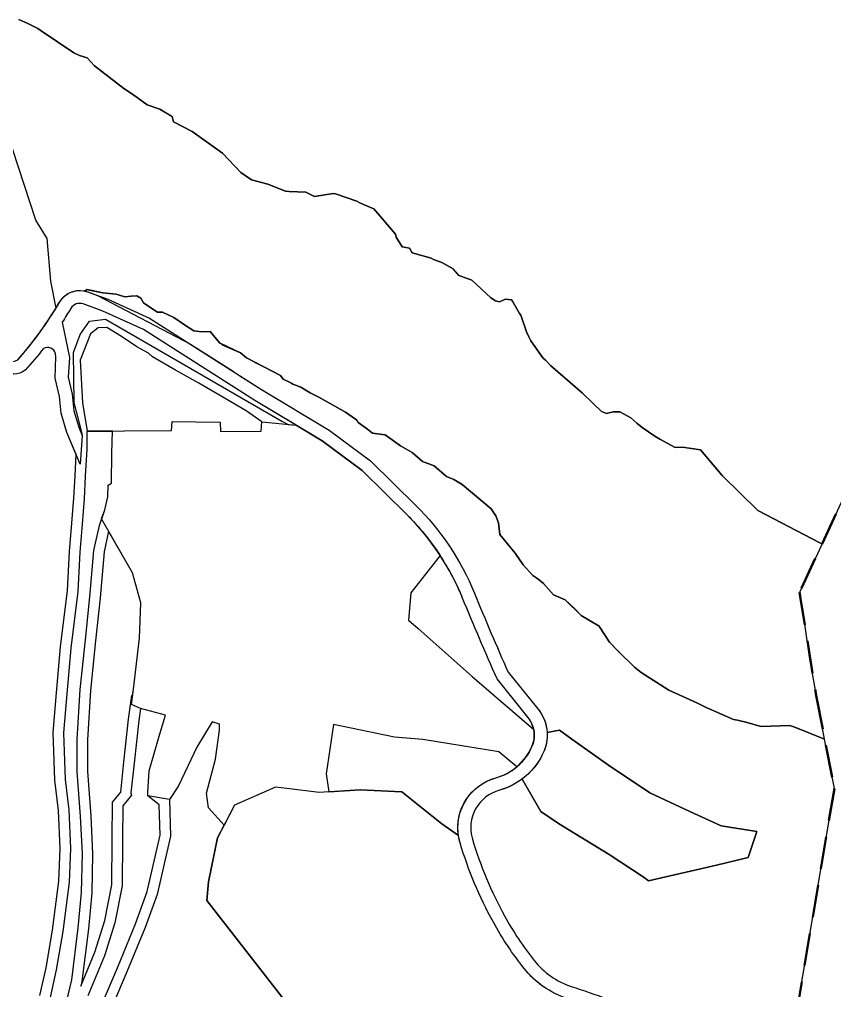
# Model space of a CAD drawing. Header units: metres. Extents: x 254550 to 279186, y 560399 to 562374.
# Drawn here: x 255499.5 to 255658.1, y 560937.7 to 561126.5 of the extents above; entities that cross this region are included whole.
import ezdxf

# ---------------------------------------------------------------- set-up
doc = ezdxf.new("R2010")
doc.units = ezdxf.units.M
doc.linetypes.add('DASHED2', pattern=[9.525, 6.35, -3.175])
for name, color, linetype, lineweight in [('E-1', 106, 'Continuous', 25), ('Institutional- 2', 150, 'Continuous', 25), ('Institutional-1', 140, 'Continuous', 25), ('parking', 254, 'Continuous', 25), ('proposed footpath', 43, 'Continuous', 25), ('Road', 253, 'Continuous', 25), ('Special zone precinct', 31, 'Continuous', 25), ('Surveyed_Boundary', 7, 'DASHED2', 50)]:
    doc.layers.add(name, color=color, linetype=linetype, lineweight=lineweight)
doc.layers.add('Recreational', color=3, linetype='Continuous')

msp = doc.modelspace()

# ---------------------------------------------------------------- linework, layer by layer
at = {"layer": 'E-1'}
for points in [[(255499.43, 561126.49), (255501.14, 561125.71), (255502.73, 561124.95), (255503.08, 561124.74), (255503.75, 561124.25), (255510.12, 561120), (255511.2, 561119.5), (255512.71, 561119), (255514.11, 561117.46), (255519.82, 561113.05), (255520.71, 561112.45), (255522.42, 561111.34), (255524.39, 561109.89), (255526.83, 561109.03), (255529.19, 561107.61), (255529.5, 561106.61), (255533.13, 561104.73), (255539.04, 561100.47), (255542.56, 561096.76), (255544.66, 561095.33), (255547.85, 561094.48), (255551.28, 561093.1), (255551.96, 561093.01), (255555.25, 561092.88), (255556.93, 561092.04), (255560.56, 561092.68), (255561.02, 561092.61), (255565.11, 561091.15), (255565.56, 561090.87), (255566.45, 561090.48), (255568.43, 561089.65), (255572.64, 561084.77), (255572.77, 561084.16), (255573.96, 561082.25), (255575.4, 561082.03), (255575.88, 561081.09), (255579.57, 561080.09), (255580.05, 561079.79), (255581.7, 561079.24), (255583.9, 561078.02), (255585.02, 561076.71), (255587.52, 561075.78), (255591.17, 561072.38), (255592.11, 561071.8), (255592.91, 561071.62), (255594.05, 561072.11), (255595.21, 561071.98), (255595.4, 561071.75), (255596.77, 561069.35), (255597, 561069.01), (255598.13, 561065.75), (255598.6, 561064.8), (255598.99, 561064), (255601.34, 561060.73), (255601.82, 561060.23), (255602.83, 561059.24), (255604.22, 561058.01), (255609.01, 561053.81), (255611.02, 561051.87), (255612.72, 561050.27), (255613.7, 561049.9), (255614.96, 561050.22), (255616.31, 561050.18), (255618.41, 561049.04), (255619.61, 561047.98), (255620.63, 561047.16), (255623.09, 561045.5), (255624.08, 561044.88), (255627.05, 561043.28), (255628.46, 561043.32), (255631.95, 561042.79), (255636.19, 561037.83), (255643.12, 561031.02), (255655.21, 561024.74), (255655.61, 561024.51), (255690.22, 561099.51)], [(255648.07, 560917.93), (255658.01, 560977), (255656.12, 560986.6), (255649.33, 560989.26), (255643.69, 560989.05), (255639.18, 560990.28), (255638.37, 560990.38), (255633.09, 560992.75), (255631.41, 560993.57), (255625.84, 560996.11), (255620.41, 560999.51), (255619.12, 561000.54), (255616.24, 561003.42), (255616.06, 561003.6), (255615.97, 561003.69), (255615.77, 561003.9), (255614.29, 561005.45), (255612.3, 561008.49), (255608.75, 561010.63), (255605.68, 561013.67), (255603.39, 561014.65), (255602.42, 561015.73), (255601.45, 561016.81), (255599.35, 561018.36), (255597.46, 561020.44), (255595.96, 561022.72), (255592.97, 561026.35), (255592.7, 561028.65), (255592.15, 561029.97), (255591.24, 561031.33), (255585.65, 561036.09), (255583.98, 561037.02), (255582.56, 561037.65), (255580.2, 561039.72), (255577.92, 561040.56), (255575.88, 561042.28), (255573.62, 561043.61), (255570.63, 561045.75), (255568.21, 561046.07), (255565.42, 561048.14), (255565.12, 561048.58), (255562.94, 561050.12), (255557.76, 561053.08), (255556.07, 561053.88), (255554.22, 561055.02), (255552.71, 561055.59), (255552.3, 561055.87), (255550.79, 561056.55), (255550.27, 561057.24), (255546.97, 561058.96), (255545.56, 561059.69), (255543.67, 561060.68), (255542.53, 561061.67), (255538.66, 561063.51), (255538.5, 561063.58), (255536.64, 561065.84), (255535, 561065.76), (255533.42, 561065.96), (255531.82, 561066.96), (255529.57, 561068.56), (255527.31, 561069.57), (255526.39, 561069.58), (255523.66, 561071.37), (255523.14, 561072.31), (255522.35, 561072.76), (255520.02, 561072.56), (255518.36, 561073.06), (255515.73, 561073.31), (255512.7, 561073.97), (255512.35, 561073.79), (255512.09, 561073.71), (255512.79, 561073.51), (255514.72, 561072.82), (255532.77, 561063.37), (255541.27, 561057.95)], [(255554.92, 560930.94), (255535.94, 560955.24), (255536.27, 560958.85), (255538.06, 560967.38), (255539.36, 560969.86), (255536.27, 560973.24), (255535.89, 560976.07), (255537.65, 560982.66), (255538.44, 560988.31), (255538.41, 560989.47), (255536.99, 560989.94), (255534.02, 560985.01), (255530.43, 560977.49), (255528.68, 560974.81), (255528.91, 560967.7), (255526.3, 560956.36), (255523.96, 560949.98), (255520.4, 560941.32), (255517.68, 560934.93)]]:
    msp.add_lwpolyline(points, dxfattribs=at)
for points in [[(255505.63, 561075.6), (255504.9, 561083.88), (255502.69, 561087.45), (255494.78, 561111.44), (255492.88, 561120.56), (255489.66, 561118.52, -0.270728), (255491.93, 561115.83, -0.02519), (255493.33, 561104.19, -0.062868), (255492.86, 561095.7, 0.193726), (255494.78, 561086.31, -0.199205), (255497.13, 561074.12, 0.059138), (255496.1, 561061.91, 0.593794), (255499.23, 561060.34, 0.043605), (255506.63, 561070.38)], [(255523.64, 561066.21), (255515.77, 561069.79), (255511.9, 561071.18, 0.358989), (255509.5, 561070.31, -0.010404), (255507.85, 561067.66), (255509.28, 561060.78), (255509, 561056.92), (255509.77, 561053.61), (255510.09, 561050.41), (255511.12, 561047.01), (255511.71, 561045.61), (255511.73, 561046.02), (255510.15, 561052.03), (255510.04, 561061.71), (255511.31, 561065.21), (255513.14, 561067.84), (255516.24, 561068.24), (255526.26, 561062.43), (255550.57, 561048.42), (255551.76, 561047.75), (255553.31, 561047.6), (255545.31, 561052.42)], [(255592.2, 560979.06, 0.108586), (255596.27, 560981.2), (255592.73, 560984.12), (255577.98, 560986.5), (255572.49, 560986.93), (255560.62, 560989.45), (255559.19, 560979.83), (255559.66, 560976.34), (255565.78, 560976.72), (255573.9, 560976.35), (255581.68, 560970.09), (255584.89, 560967.85, -0.378741)]]:
    msp.add_lwpolyline(points, format="xyb", close=True, dxfattribs=at)
for points in [[(255648.07, 560917.93), (255658.01, 560977), (255656.12, 560986.6), (255650.34, 560988.89), (255649.33, 560989.26), (255643.69, 560989.05), (255641.04, 560989.8), (255639.18, 560990.28), (255638.37, 560990.38), (255633.09, 560992.75), (255631.41, 560993.57), (255628.53, 560994.87), (255625.84, 560996.11), (255622.76, 560998.02), (255620.41, 560999.51), (255619.12, 561000.54), (255615.98, 561003.68), (255614.29, 561005.45), (255612.36, 561008.42), (255612.29, 561008.51), (255608.75, 561010.63), (255607.49, 561011.98), (255605.68, 561013.67), (255603.39, 561014.65), (255601.45, 561016.81), (255600.32, 561017.71), (255599.35, 561018.36), (255597.46, 561020.44), (255595.96, 561022.72), (255592.97, 561026.35), (255592.7, 561028.65), (255592.15, 561029.97), (255591.24, 561031.33), (255585.65, 561036.09), (255583.98, 561037.02), (255582.56, 561037.65), (255580.2, 561039.72), (255577.92, 561040.56), (255575.88, 561042.28), (255573.62, 561043.61), (255570.63, 561045.75), (255569.61, 561045.88), (255568.21, 561046.07), (255567.21, 561046.82), (255565.42, 561048.14), (255565.12, 561048.58), (255564.88, 561048.75), (255562.94, 561050.12), (255557.76, 561053.08), (255556.07, 561053.88), (255554.22, 561055.02), (255552.71, 561055.59), (255552.3, 561055.87), (255550.79, 561056.55), (255550.27, 561057.24), (255543.67, 561060.68), (255542.53, 561061.67), (255538.95, 561063.23), (255538.66, 561063.51), (255538.5, 561063.58), (255536.64, 561065.84), (255535, 561065.76), (255533.42, 561065.96), (255531.82, 561066.96), (255529.57, 561068.56), (255527.31, 561069.57), (255526.39, 561069.58), (255524.88, 561070.57), (255523.66, 561071.37), (255523.14, 561072.31), (255522.35, 561072.76), (255521.25, 561072.67), (255520.02, 561072.56), (255518.36, 561073.06), (255515.73, 561073.31), (255513.14, 561073.86), (255512.7, 561073.97), (255512.35, 561073.79), (255512.09, 561073.71, -0.037299), (255512.74, 561073.53), (255516.71, 561072.11), (255524.84, 561068.41), (255546.59, 561054.57), (255559.77, 561046.62), (255567.8, 561040.71), (255576.59, 561032.02, -0.101135), (255588.01, 561014.95, 0.007776), (255594.56, 560999.62), (255600.36, 560992.45, -0.154998), (255602.14, 560987.89), (255604.56, 560988.3), (255606.92, 560986.56), (255614.1, 560981.5), (255622.13, 560976.15), (255629.92, 560972.54), (255635.97, 560969.73), (255642.91, 560968.63), (255641.25, 560963.59), (255635.06, 560962.1), (255621.89, 560959.06), (255621.04, 560959.65), (255614.19, 560964.12), (255604.35, 560970.18), (255600.94, 560972.51), (255597.28, 560978.81, -0.093848), (255592.87, 560976.65, 0.420857), (255587.61, 560967.14, 0.053043), (255593.88, 560952.2, 0.041624), (255599.62, 560943.56, 0.145949), (255606.85, 560938.5, -0.011196), (255620.7, 560933.54, -0.073587)], [(255503.51, 560936.72), (255504.73, 560942.1), (255505.97, 560949.45), (255507.19, 560958.97), (255507.46, 560965.33), (255507.1, 560972.68), (255506.4, 560978.57), (255506.09, 560987.85), (255506.74, 560995.58), (255507.53, 561004.5), (255508.86, 561015.44), (255509.27, 561023.04), (255509.72, 561028.54), (255510.11, 561033.39), (255510.33, 561037.78), (255510.57, 561041.88), (255508.76, 561046.16), (255507.63, 561049.92), (255507.3, 561053.2), (255506.47, 561056.72), (255506.61, 561060.88), (255506.52, 561061.5, 0.5123), (255504.19, 561062.51, -0.018333), (255500.65, 561058.29, -0.593794), (255493.6, 561061.83, -0.059138)], [(255542.2, 561057.36), (255546.59, 561054.57), (255559.77, 561046.62), (255567.8, 561040.71), (255576.59, 561032.02, -0.101135), (255588.01, 561014.95, 0.007776), (255594.56, 560999.62), (255600.36, 560992.45, -0.154998), (255602.14, 560987.89), (255604.56, 560988.3), (255606.92, 560986.56), (255614.1, 560981.5), (255622.13, 560976.15), (255629.92, 560972.54), (255635.97, 560969.73), (255642.91, 560968.63), (255641.25, 560963.59), (255635.06, 560962.1), (255621.89, 560959.06), (255621.04, 560959.65), (255614.19, 560964.12), (255604.35, 560970.18), (255600.94, 560972.51), (255597.28, 560978.81, -0.093848), (255592.87, 560976.65, 0.420857), (255587.61, 560967.14, 0.053043), (255593.88, 560952.2, 0.041624), (255599.62, 560943.56, 0.145949), (255606.85, 560938.5, -0.011196), (255620.7, 560933.54, -0.073587)]]:
    msp.add_lwpolyline(points, format="xyb", dxfattribs=at)
msp.add_lwpolyline([(255516.87, 561027.01), (255515.98, 561022.96), (255515.21, 561014.07), (255514.32, 561005.68), (255513.34, 560996.04), (255512.75, 560986.46), (255512.73, 560980.29), (255513.39, 560971.69), (255513.76, 560964.29), (255513.59, 560956.67), (255512.93, 560949.7), (255511.66, 560939.44), (255511.45, 560938.55), (255514.15, 560945.15), (255516.13, 560951.35), (255517.52, 560958.26), (255517.54, 560967.04), (255517.61, 560974.3), (255519.21, 560976.3), (255519.84, 560982.11), (255520.73, 560990.43), (255521.37, 560995.07), (255521.51, 560995.03), (255521.67, 560996.31), (255522.84, 561006.22), (255523.12, 561013.06), (255521.5, 561018.92)], close=True, dxfattribs=at)
at = {"layer": 'Institutional- 2'}
for points in [[(255575.19, 561009.69), (255577.09, 561008.09), (255587.54, 560998.78), (255599.54, 560988.47, -0.152468), (255599.2, 560985.16, -0.116594), (255596.27, 560981.2), (255592.73, 560984.12), (255577.98, 560986.5), (255572.49, 560986.93), (255560.62, 560989.45), (255559.19, 560979.83), (255559.66, 560976.34), (255557.78, 560976.22), (255551.51, 560976.97), (255549.35, 560977.22), (255541.37, 560973.71), (255539.36, 560969.86), (255536.27, 560973.24), (255535.89, 560976.07), (255537.65, 560982.66), (255538.44, 560988.31), (255538.41, 560989.47), (255536.99, 560989.94), (255534.02, 560985.01), (255530.43, 560977.49), (255528.68, 560974.81), (255524.51, 560975.55), (255524.52, 560976.19), (255524.78, 560980.4), (255526.71, 560987.16), (255527.92, 560991.25), (255523.04, 560992.55), (255521.3, 560993.33), (255521.67, 560996.31), (255522.84, 561006.22), (255523.12, 561013.06), (255521.5, 561018.92), (255515.51, 561029.4), (255516.13, 561031.17), (255516.69, 561033.67), (255516.79, 561035.93), (255517.4, 561036.31), (255517.5, 561042.17), (255517.61, 561046.45), (255519.94, 561046.52), (255529.09, 561046.55), (255529.21, 561048.34), (255538.56, 561048.17), (255538.6, 561046.41), (255546.56, 561046.43), (255546.66, 561048.25), (255553.31, 561047.6), (255558.38, 561044.54), (255566.17, 561038.8), (255574.83, 561030.24, -0.052756), (255581.33, 561022.3), (255575.67, 561015.05)], [(255622.13, 560976.15), (255614.1, 560981.5), (255606.92, 560986.56), (255604.56, 560988.3), (255602.14, 560987.89, -0.117925), (255601.5, 560984.18, -0.131407), (255597.28, 560978.81), (255600.94, 560972.51), (255604.35, 560970.18), (255614.19, 560964.12), (255621.04, 560959.65), (255621.89, 560959.06), (255635.06, 560962.1), (255641.25, 560963.59), (255642.91, 560968.63), (255635.97, 560969.73), (255629.92, 560972.54)]]:
    msp.add_lwpolyline(points, format="xyb", close=True, dxfattribs=at)
at = {"layer": 'Institutional-1'}
msp.add_lwpolyline([(255604.25, 560936.84, -0.118381), (255597.66, 560942.01, -0.041624), (255591.69, 560950.99, -0.053043), (255585.21, 560966.42, -0.036326), (255584.89, 560967.85), (255581.68, 560970.09), (255573.9, 560976.35), (255565.78, 560976.72), (255557.78, 560976.22), (255551.51, 560976.97), (255549.35, 560977.22), (255541.37, 560973.71), (255538.06, 560967.38), (255536.27, 560958.85), (255535.94, 560955.24), (255554.92, 560930.94)], format="xyb", dxfattribs=at)
at = {"layer": 'parking'}
msp.add_lwpolyline([(255525.4, 561060.89), (255524.61, 561061.59), (255522.33, 561062.87), (255519.35, 561064.87), (255516.5, 561066.57), (255514.82, 561066.56), (255513.32, 561065.34), (255511.35, 561060.22), (255511.79, 561051.98), (255512.68, 561046.43), (255517.61, 561046.45), (255519.94, 561046.52), (255529.09, 561046.55), (255529.21, 561048.34), (255538.56, 561048.17), (255538.6, 561046.41), (255546.56, 561046.43), (255546.66, 561048.25), (255543.61, 561050.42), (255538.28, 561053.52), (255534.41, 561055.76), (255529.85, 561058.31)], close=True, dxfattribs=at)
at = {"layer": 'proposed footpath'}
for points in [[(255499.23, 561060.34, 0.048511), (255507.35, 561071.59, -0.358989), (255512.74, 561073.53), (255516.71, 561072.11), (255524.84, 561068.41), (255546.59, 561054.57), (255559.77, 561046.62), (255567.8, 561040.71), (255576.59, 561032.02, -0.101135), (255588.01, 561014.95, 0.007776), (255594.56, 560999.62), (255600.36, 560992.45, -0.278005), (255601.5, 560984.18, -0.228068), (255592.87, 560976.65, 0.420857), (255587.61, 560967.14, 0.053043), (255593.88, 560952.2, 0.041624), (255599.62, 560943.56, 0.145949), (255606.85, 560938.5, -0.011196), (255620.7, 560933.54, -0.073587)], [(255606.06, 560936.13, -0.145949), (255597.66, 560942.01, -0.041624), (255591.69, 560950.99, -0.053043), (255585.21, 560966.42, -0.420857), (255592.2, 560979.06, 0.228068), (255599.2, 560985.16, 0.278005), (255598.41, 560990.87), (255592.41, 560998.3, -0.007928), (255585.7, 561014.01, 0.101135), (255574.83, 561030.24), (255566.17, 561038.8), (255558.38, 561044.54), (255545.31, 561052.42), (255523.64, 561066.21), (255515.77, 561069.79), (255511.9, 561071.18, 0.358989), (255509.5, 561070.31, -0.010404), (255507.85, 561067.66), (255509.28, 561060.78), (255509, 561056.92), (255509.77, 561053.61), (255510.09, 561050.41), (255511.12, 561047.01), (255511.71, 561045.61), (255511.35, 561040.03), (255508.76, 561046.16), (255507.63, 561049.92), (255507.3, 561053.2), (255506.47, 561056.72), (255506.61, 561060.88), (255506.52, 561061.5, 0.5123), (255504.19, 561062.51, -0.018333), (255500.65, 561058.29, -0.593794), (255493.6, 561061.83, -0.059138)]]:
    msp.add_lwpolyline(points, format="xyb", dxfattribs=at)
at = {"layer": 'Recreational'}
msp.add_lwpolyline([(255575.67, 561015.05), (255575.19, 561009.69), (255577.09, 561008.09), (255587.54, 560998.78), (255599.54, 560988.47, 0.120432), (255598.41, 560990.87), (255592.41, 560998.3, -0.007928), (255585.7, 561014.01, 0.048123), (255581.33, 561022.3)], format="xyb", close=True, dxfattribs=at)
at = {"layer": 'Road'}
for points in [[(255508.38, 560934.33), (255509.69, 560939.79), (255510.94, 560949.92), (255511.6, 560956.79), (255511.76, 560964.26), (255511.4, 560971.57), (255510.73, 560980.22), (255510.75, 560986.52), (255511.35, 560996.21), (255512.34, 561005.89), (255513.22, 561014.26), (255514, 561023.26), (255515.07, 561028.12), (255516.13, 561031.17), (255516.69, 561033.67), (255516.79, 561035.93), (255517.4, 561036.31), (255517.5, 561042.17), (255517.61, 561046.45), (255512.62, 561046.43), (255512.63, 561042.94), (255512.32, 561037.67), (255512.11, 561033.26), (255511.71, 561028.38), (255511.27, 561022.91), (255510.85, 561015.26), (255509.52, 561004.29), (255508.73, 560995.41), (255508.09, 560987.8), (255508.4, 560978.72), (255509.1, 560972.84), (255509.46, 560965.33), (255509.18, 560958.8), (255507.94, 560949.16), (255506.69, 560941.72), (255505.48, 560936.36)], [(255515.87, 560935.77), (255518.56, 560942.09), (255522.09, 560950.7), (255524.38, 560956.93), (255526.91, 560967.9), (255526.71, 560973.82), (255524.51, 560975.55), (255524.52, 560976.19), (255524.78, 560980.4), (255526.71, 560987.16), (255527.92, 560991.25), (255523.04, 560992.55), (255522.72, 560990.19), (255521.83, 560981.9), (255521.21, 560976.17), (255521.29, 560975.69), (255519.61, 560973.59), (255519.54, 560967.03), (255519.52, 560958.05), (255518.07, 560950.84), (255516.03, 560944.47), (255512.85, 560936.69)]]:
    msp.add_lwpolyline(points, dxfattribs=at)
at = {"layer": 'Special zone precinct'}
msp.add_lwpolyline([(255499.23, 561060.34, 0.048327), (255507.33, 561071.54, -0.320658), (255512.09, 561073.71), (255512.35, 561073.79), (255512.7, 561073.97), (255513.14, 561073.86), (255515.73, 561073.31), (255518.36, 561073.06), (255520.02, 561072.56), (255521.25, 561072.67), (255522.35, 561072.76), (255523.14, 561072.31), (255523.66, 561071.37), (255524.88, 561070.57), (255526.39, 561069.58), (255527.31, 561069.57), (255529.57, 561068.56), (255531.82, 561066.96), (255533.42, 561065.96), (255535, 561065.76), (255536.64, 561065.84), (255538.5, 561063.58), (255538.66, 561063.51), (255538.95, 561063.23), (255542.53, 561061.67), (255543.67, 561060.68), (255550.27, 561057.24), (255550.79, 561056.55), (255552.3, 561055.87), (255552.71, 561055.59), (255554.22, 561055.02), (255556.07, 561053.88), (255557.76, 561053.08), (255562.94, 561050.12), (255564.88, 561048.75), (255565.12, 561048.58), (255565.42, 561048.14), (255567.21, 561046.82), (255568.21, 561046.07), (255569.61, 561045.88), (255570.63, 561045.75), (255573.62, 561043.61), (255575.88, 561042.28), (255577.92, 561040.56), (255580.2, 561039.72), (255582.56, 561037.65), (255583.98, 561037.02), (255585.65, 561036.09), (255591.24, 561031.33), (255592.15, 561029.97), (255592.7, 561028.65), (255592.97, 561026.35), (255595.96, 561022.72), (255597.46, 561020.44), (255599.35, 561018.36), (255600.32, 561017.71), (255601.45, 561016.81), (255603.39, 561014.65), (255605.68, 561013.67), (255607.48, 561011.99), (255607.49, 561011.98), (255608.75, 561010.63), (255612.29, 561008.51), (255612.36, 561008.42), (255614.29, 561005.45), (255615.98, 561003.68), (255619.12, 561000.54), (255620.41, 560999.51), (255622.76, 560998.02), (255625.84, 560996.11), (255628.53, 560994.87), (255631.41, 560993.57), (255633.09, 560992.75), (255638.37, 560990.38), (255639.18, 560990.28), (255641.04, 560989.8), (255643.69, 560989.05), (255649.33, 560989.26), (255650.34, 560988.89), (255656.12, 560986.6), (255653.26, 561002.14), (255651.35, 561015.28), (255655.61, 561024.51), (255655.21, 561024.74), (255643.12, 561031.02), (255636.19, 561037.83), (255631.95, 561042.79), (255628.46, 561043.32), (255627.05, 561043.28), (255624.08, 561044.88), (255623.09, 561045.5), (255620.63, 561047.16), (255619.61, 561047.98), (255618.41, 561049.04), (255616.31, 561050.18), (255614.96, 561050.22), (255613.7, 561049.9), (255612.72, 561050.27), (255611.02, 561051.87), (255609.01, 561053.81), (255604.22, 561058.01), (255602.83, 561059.24), (255601.82, 561060.23), (255601.34, 561060.73), (255598.99, 561064), (255598.6, 561064.8), (255598.13, 561065.75), (255597, 561069.01), (255596.77, 561069.35), (255595.4, 561071.75), (255595.21, 561071.98), (255594.05, 561072.11), (255592.91, 561071.62), (255592.11, 561071.8), (255591.17, 561072.38), (255587.52, 561075.78), (255585.15, 561076.67), (255585.06, 561076.66), (255583.9, 561078.02), (255581.7, 561079.24), (255580.05, 561079.79), (255579.57, 561080.09), (255575.88, 561081.09), (255575.4, 561082.03), (255573.96, 561082.25), (255572.77, 561084.16), (255572.64, 561084.77), (255568.43, 561089.65), (255566.45, 561090.48), (255565.56, 561090.87), (255565.11, 561091.15), (255561.02, 561092.61), (255560.56, 561092.68), (255556.93, 561092.04), (255555.25, 561092.88), (255551.96, 561093.01), (255551.28, 561093.1), (255547.85, 561094.48), (255544.66, 561095.33), (255542.56, 561096.76), (255539.04, 561100.47), (255533.13, 561104.73), (255529.5, 561106.61), (255529.2, 561107.61), (255529.08, 561107.64), (255528.96, 561107.75), (255526.83, 561109.03), (255524.39, 561109.89), (255522.42, 561111.34), (255520.71, 561112.45), (255519.82, 561113.05), (255514.11, 561117.46), (255512.71, 561119), (255511.2, 561119.5), (255510.12, 561120), (255503.75, 561124.25), (255503.08, 561124.74), (255502.73, 561124.95), (255501.14, 561125.71), (255499.43, 561126.49)], format="xyb", dxfattribs=at)
at = {"layer": 'Surveyed_Boundary'}
msp.add_lwpolyline([(255690.22, 561099.51), (255651.25, 561015.06), (255654.52, 560994.75), (255658.01, 560977), (255648.07, 560917.93), (255650.54, 560913.27), (255654.64, 560899.36), (255656.14, 560891.16), (255660.38, 560885.36)], dxfattribs=at)

doc.saveas('drawing.dxf')
